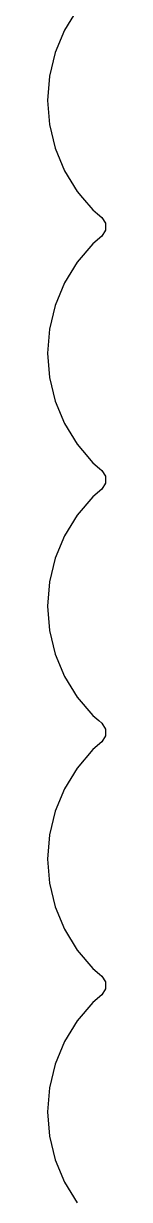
# Model space of a CAD drawing. Extents: x 1.82 to 4.28, y -3.98 to -1.82.
# Drawn here: x 3.6388 to 3.6617, y -3.2346 to -2.7696 of the extents above; entities that cross this region are included whole.
import ezdxf

# ---------------------------------------------------------------- set-up
doc = ezdxf.new("R2010")
doc.units = 0
doc.header["$MEASUREMENT"] = 0
doc.layers.add('BLACK', color=7, linetype='CONTINUOUS')

msp = doc.modelspace()

# ---------------------------------------------------------------- linework, layer by layer
at = {"layer": 'BLACK', "linetype": 'CONTINUOUS'}
for p, q in [((3.65046, -2.76401), (3.64544, -2.7722)), ((3.64544, -2.7722), (3.64176, -2.78108)), ((3.64176, -2.78108), (3.63952, -2.79042)), ((3.63952, -2.79042), (3.63877, -2.8)), ((3.63877, -2.8), (3.63952, -2.80958)), ((3.63952, -2.80958), (3.64176, -2.81892)), ((3.64176, -2.81892), (3.64544, -2.8278)), ((3.64544, -2.8278), (3.65046, -2.83599)), ((3.65046, -2.83599), (3.65046, -2.83599)), ((3.65046, -2.83599), (3.65258, -2.83847)), ((3.65258, -2.83847), (3.6567, -2.8433)), ((3.6567, -2.8433), (3.65854, -2.84487)), ((3.65854, -2.84487), (3.6602, -2.84629)), ((3.6602, -2.84629), (3.66171, -2.84859)), ((3.66171, -2.84859), (3.66173, -2.85134)), ((3.6602, -2.85371), (3.6567, -2.8567)), ((3.66026, -2.85367), (3.6602, -2.85371)), ((3.66173, -2.85134), (3.66026, -2.85367)), ((3.6567, -2.8567), (3.65046, -2.86401)), ((3.65046, -2.86401), (3.64544, -2.8722)), ((3.65046, -2.86401), (3.65046, -2.86401)), ((3.64544, -2.8722), (3.64176, -2.88108)), ((3.64176, -2.88108), (3.63952, -2.89042)), ((3.63952, -2.89042), (3.63877, -2.9)), ((3.63877, -2.9), (3.63952, -2.90958)), ((3.63952, -2.90958), (3.64176, -2.91892)), ((3.64176, -2.91892), (3.64544, -2.9278)), ((3.64544, -2.9278), (3.65046, -2.93599)), ((3.65046, -2.93599), (3.65046, -2.93599)), ((3.65046, -2.93599), (3.65258, -2.93847)), ((3.65258, -2.93847), (3.6567, -2.9433)), ((3.6567, -2.9433), (3.65938, -2.94558)), ((3.65938, -2.94558), (3.6602, -2.94629)), ((3.6602, -2.94629), (3.66171, -2.94859)), ((3.66173, -2.95134), (3.66026, -2.95367)), ((3.66171, -2.94859), (3.66173, -2.95134)), ((3.6567, -2.9567), (3.65046, -2.96401)), ((3.6602, -2.95371), (3.6567, -2.9567)), ((3.66026, -2.95367), (3.6602, -2.95371)), ((3.65046, -2.96401), (3.64544, -2.9722)), ((3.65046, -2.96401), (3.65046, -2.96401)), ((3.64544, -2.9722), (3.64176, -2.98108)), ((3.64176, -2.98108), (3.63952, -2.99042)), ((3.63952, -2.99042), (3.63877, -3)), ((3.63877, -3), (3.63952, -3.00958)), ((3.63952, -3.00958), (3.64176, -3.01892)), ((3.64176, -3.01892), (3.64544, -3.0278)), ((3.64544, -3.0278), (3.65046, -3.03599)), ((3.65046, -3.03599), (3.65046, -3.03599)), ((3.65046, -3.03599), (3.65046, -3.03599)), ((3.65046, -3.03599), (3.6567, -3.0433)), ((3.6567, -3.0433), (3.65902, -3.04528)), ((3.65902, -3.04528), (3.6602, -3.04629)), ((3.6602, -3.04629), (3.66171, -3.04859)), ((3.66171, -3.04859), (3.66173, -3.05134)), ((3.6602, -3.05371), (3.6567, -3.0567)), ((3.66026, -3.05367), (3.6602, -3.05371)), ((3.66173, -3.05134), (3.66026, -3.05367)), ((3.6567, -3.0567), (3.65046, -3.06401)), ((3.65046, -3.06401), (3.64544, -3.0722)), ((3.65046, -3.06401), (3.65046, -3.06401)), ((3.64544, -3.0722), (3.64176, -3.08108)), ((3.64176, -3.08108), (3.63952, -3.09042)), ((3.63952, -3.09042), (3.63877, -3.1)), ((3.63877, -3.1), (3.63952, -3.10958)), ((3.63952, -3.10958), (3.64176, -3.11892)), ((3.64176, -3.11892), (3.64544, -3.1278)), ((3.64544, -3.1278), (3.65046, -3.13599)), ((3.65046, -3.13599), (3.65046, -3.13599)), ((3.65046, -3.13599), (3.65046, -3.13599)), ((3.65046, -3.13599), (3.6567, -3.1433)), ((3.6567, -3.1433), (3.65938, -3.14558)), ((3.65938, -3.14558), (3.6602, -3.14629)), ((3.6602, -3.14629), (3.66171, -3.14859)), ((3.66173, -3.15134), (3.66026, -3.15367)), ((3.66171, -3.14859), (3.66173, -3.15134)), ((3.6567, -3.1567), (3.65046, -3.16401)), ((3.6602, -3.15371), (3.6567, -3.1567)), ((3.66026, -3.15367), (3.6602, -3.15371)), ((3.65046, -3.16401), (3.64544, -3.1722)), ((3.65046, -3.16401), (3.65046, -3.16401)), ((3.64544, -3.1722), (3.64176, -3.18108)), ((3.64176, -3.18108), (3.63952, -3.19042)), ((3.63952, -3.19042), (3.63877, -3.2)), ((3.63877, -3.2), (3.63952, -3.20958)), ((3.63952, -3.20958), (3.64176, -3.21892)), ((3.64176, -3.21892), (3.64544, -3.2278)), ((3.64544, -3.2278), (3.65046, -3.23599))]:
    msp.add_line(p, q, dxfattribs=at)

doc.saveas('drawing.dxf')
